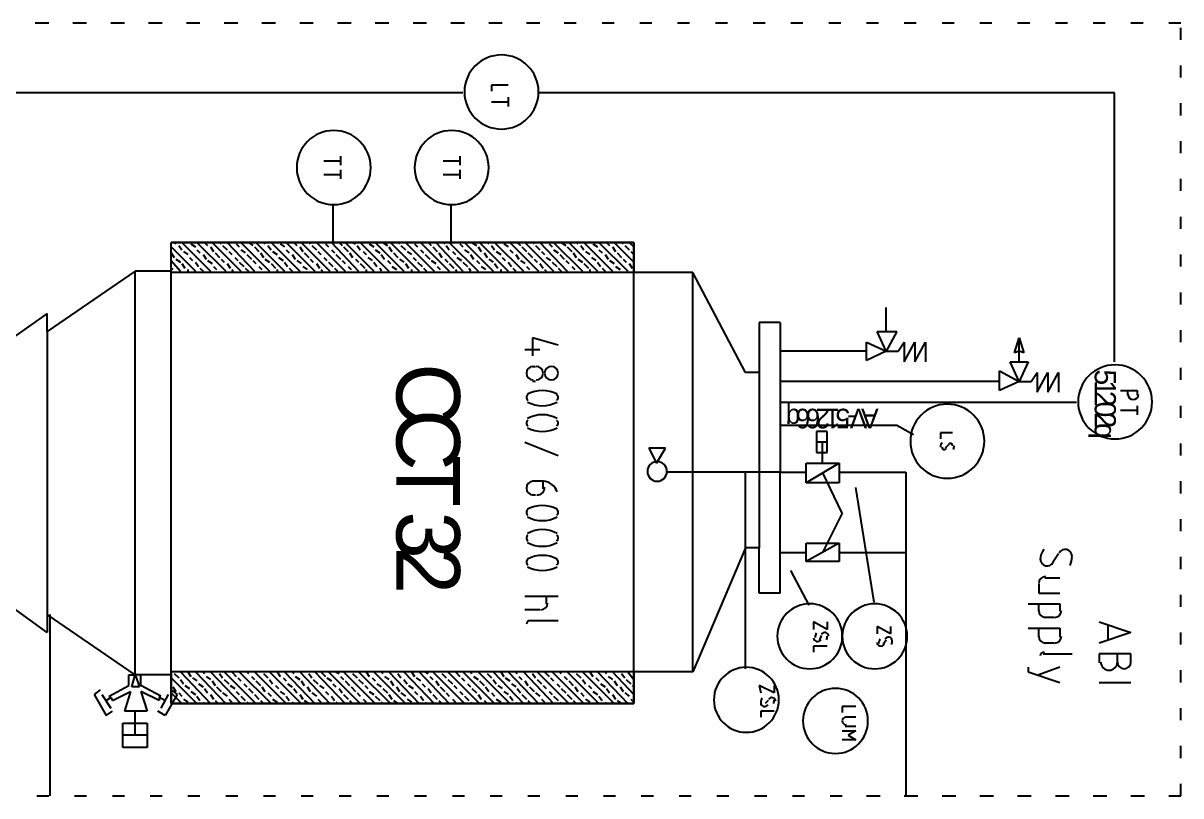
# Model space of a CAD drawing. Header units: millimetres. Extents: x 0 to 33.1, y 1.5 to 45.3.
# Drawn here: x 27.659 to 28.936, y 35.144 to 35.996 of the extents above; entities that cross this region are included whole.
import ezdxf

# ---------------------------------------------------------------- set-up
doc = ezdxf.new("R2010")
doc.units = ezdxf.units.MM
doc.header["$MEASUREMENT"] = 0
doc.layers.get('0').update_dxf_attribs({"linetype": 'CONTINUOUS'})

msp = doc.modelspace()

# ---------------------------------------------------------------- linework, layer by layer
at = {"color": 140, "linetype": 'Continuous'}
for p, q in [((27.6878, 35.9961), (27.6728, 35.9961)), ((27.7294, 35.9961), (27.7144, 35.9961)), ((27.7711, 35.9961), (27.7561, 35.9961)), ((27.8128, 35.9961), (27.7978, 35.9961)), ((27.8544, 35.9961), (27.8394, 35.9961)), ((27.8961, 35.9961), (27.8811, 35.9961)), ((27.9378, 35.9961), (27.9228, 35.9961)), ((27.9794, 35.9961), (27.9644, 35.9961)), ((28.0211, 35.9961), (28.0061, 35.9961)), ((28.0628, 35.9961), (28.0478, 35.9961)), ((28.1044, 35.9961), (28.0894, 35.9961)), ((28.1461, 35.9961), (28.1311, 35.9961)), ((28.1878, 35.9961), (28.1728, 35.9961)), ((28.2294, 35.9961), (28.2144, 35.9961)), ((28.2694, 35.9961), (28.2561, 35.9961)), ((28.3111, 35.9961), (28.2978, 35.9961)), ((28.3528, 35.9961), (28.3394, 35.9961)), ((28.3944, 35.9961), (28.3811, 35.9961)), ((28.4361, 35.9961), (28.4228, 35.9961)), ((28.4778, 35.9961), (28.4644, 35.9961)), ((28.5194, 35.9961), (28.5061, 35.9961)), ((28.5611, 35.9961), (28.5478, 35.9961)), ((28.6028, 35.9961), (28.5894, 35.9961)), ((28.6444, 35.9961), (28.6311, 35.9961)), ((28.6861, 35.9961), (28.6728, 35.9961)), ((28.7278, 35.9961), (28.7144, 35.9961)), ((28.7694, 35.9961), (28.7561, 35.9961)), ((28.8111, 35.9961), (28.7978, 35.9961)), ((28.8528, 35.9961), (28.8394, 35.9961)), ((28.8944, 35.9961), (28.8811, 35.9961)), ((28.9361, 35.9961), (28.9228, 35.9961)), ((28.9361, 35.9778), (28.9361, 35.9911)), ((28.9361, 35.9361), (28.9361, 35.9494)), ((28.1944, 35.9278), (28.1761, 35.9278)), ((28.1761, 35.9278), (28.1761, 35.9211)), ((28.1444, 35.9194), (27.5094, 35.9194)), ((28.1944, 35.9144), (28.1944, 35.9044)), ((28.8628, 35.9194), (28.2278, 35.9194)), ((28.8628, 35.6228), (28.8628, 35.9194)), ((28.1761, 35.9094), (28.1944, 35.9094)), ((28.9361, 35.8944), (28.9361, 35.9078)), ((28.9361, 35.8528), (28.9361, 35.8661)), ((28.0094, 35.8494), (28.0094, 35.8394)), ((28.1411, 35.8494), (28.1411, 35.8394)), ((27.9911, 35.8444), (28.0094, 35.8444)), ((28.1228, 35.8444), (28.1411, 35.8444)), ((27.9911, 35.8294), (28.0094, 35.8294)), ((28.0094, 35.8344), (28.0094, 35.8244)), ((28.1228, 35.8294), (28.1411, 35.8294)), ((28.1411, 35.8344), (28.1411, 35.8244)), ((28.9361, 35.8111), (28.9361, 35.8244)), ((28.0011, 35.7961), (28.0011, 35.7544)), ((28.1311, 35.7961), (28.1311, 35.7544)), ((28.9361, 35.7694), (28.9361, 35.7828)), ((27.8228, 35.2461), (27.8228, 35.7544)), ((28.3328, 35.7544), (27.8228, 35.7544)), ((27.8228, 35.7211), (27.8228, 35.7544)), ((27.8228, 35.7544), (28.3328, 35.7544)), ((27.8228, 35.7494), (27.8494, 35.7228)), ((27.8261, 35.7544), (27.8278, 35.7528)), ((27.8311, 35.7511), (27.8344, 35.7461)), ((27.8344, 35.7544), (27.8661, 35.7228)), ((27.8444, 35.7528), (27.8494, 35.7494)), ((27.8511, 35.7544), (27.8828, 35.7228)), ((27.8594, 35.7544), (27.8628, 35.7511)), ((27.8661, 35.7494), (27.8694, 35.7444)), ((27.8678, 35.7544), (27.8994, 35.7228)), ((27.8761, 35.7544), (27.8778, 35.7528)), ((27.8794, 35.7511), (27.8844, 35.7461)), ((27.8844, 35.7544), (27.9144, 35.7228)), ((27.8944, 35.7528), (27.8978, 35.7494)), ((27.8994, 35.7544), (27.9311, 35.7228)), ((27.9078, 35.7544), (27.9128, 35.7511)), ((27.9144, 35.7494), (27.9194, 35.7444)), ((27.9161, 35.7544), (27.9478, 35.7228)), ((27.9244, 35.7544), (27.9261, 35.7528)), ((27.9294, 35.7511), (27.9328, 35.7461)), ((27.9328, 35.7544), (27.9644, 35.7228)), ((27.9428, 35.7528), (27.9478, 35.7494)), ((27.9494, 35.7544), (27.9811, 35.7228)), ((27.9578, 35.7544), (27.9611, 35.7511)), ((27.9644, 35.7494), (27.9678, 35.7444)), ((27.9661, 35.7544), (27.9978, 35.7228)), ((27.9744, 35.7544), (27.9761, 35.7528)), ((27.9778, 35.7511), (27.9828, 35.7461)), ((27.9828, 35.7544), (28.0144, 35.7228)), ((27.9928, 35.7528), (27.9961, 35.7494)), ((27.9994, 35.7544), (28.0294, 35.7228)), ((28.0078, 35.7544), (28.0111, 35.7511)), ((28.0128, 35.7494), (28.0178, 35.7444)), ((28.0144, 35.7544), (28.0461, 35.7228)), ((28.0228, 35.7544), (28.0261, 35.7528)), ((28.0278, 35.7511), (28.0311, 35.7461)), ((28.0311, 35.7544), (28.0628, 35.7228)), ((28.0411, 35.7528), (28.0461, 35.7494)), ((28.0478, 35.7544), (28.0794, 35.7228)), ((28.0561, 35.7544), (28.0611, 35.7511)), ((28.0628, 35.7494), (28.0661, 35.7444)), ((28.0644, 35.7544), (28.0961, 35.7228)), ((28.0728, 35.7544), (28.0744, 35.7528)), ((28.0761, 35.7511), (28.0811, 35.7461)), ((28.0811, 35.7544), (28.1128, 35.7228)), ((28.0911, 35.7528), (28.0944, 35.7494)), ((28.0978, 35.7544), (28.1294, 35.7228)), ((28.1061, 35.7544), (28.1094, 35.7511)), ((28.1111, 35.7494), (28.1161, 35.7444)), ((28.1144, 35.7544), (28.1444, 35.7228)), ((28.1228, 35.7544), (28.1244, 35.7528)), ((28.1261, 35.7511), (28.1294, 35.7461)), ((28.1294, 35.7544), (28.1611, 35.7228)), ((28.1411, 35.7528), (28.1444, 35.7494)), ((28.1461, 35.7544), (28.1778, 35.7228)), ((28.1544, 35.7544), (28.1594, 35.7511)), ((28.1611, 35.7494), (28.1644, 35.7444)), ((28.1628, 35.7544), (28.1944, 35.7228)), ((28.1711, 35.7544), (28.1728, 35.7528)), ((28.1761, 35.7511), (28.1794, 35.7461)), ((28.1794, 35.7544), (28.2111, 35.7228)), ((28.1894, 35.7528), (28.1944, 35.7494)), ((28.1961, 35.7544), (28.2278, 35.7228)), ((28.2044, 35.7544), (28.2078, 35.7511)), ((28.2094, 35.7494), (28.2144, 35.7444)), ((28.2128, 35.7544), (28.2444, 35.7228)), ((28.2211, 35.7544), (28.2228, 35.7528)), ((28.2244, 35.7511), (28.2294, 35.7461)), ((28.2294, 35.7544), (28.2594, 35.7228)), ((28.2394, 35.7528), (28.2428, 35.7494)), ((28.2444, 35.7544), (28.2761, 35.7228)), ((28.2528, 35.7544), (28.2578, 35.7511)), ((28.2594, 35.7494), (28.2644, 35.7444)), ((28.2611, 35.7544), (28.2928, 35.7228)), ((28.2694, 35.7544), (28.2711, 35.7528)), ((28.2744, 35.7511), (28.2778, 35.7461)), ((28.2778, 35.7544), (28.3094, 35.7228)), ((28.2878, 35.7528), (28.2928, 35.7494)), ((28.2944, 35.7544), (28.3261, 35.7228)), ((28.3028, 35.7544), (28.3061, 35.7511)), ((28.3094, 35.7494), (28.3128, 35.7444)), ((28.3111, 35.7544), (28.3328, 35.7328)), ((28.3194, 35.7544), (28.3211, 35.7528)), ((28.3228, 35.7511), (28.3278, 35.7461)), ((28.3278, 35.7544), (28.3328, 35.7494)), ((28.3328, 35.7211), (28.3328, 35.7544)), ((28.3328, 35.7544), (28.3328, 35.7211)), ((27.8228, 35.7428), (27.8261, 35.7378)), ((27.8228, 35.7344), (27.8328, 35.7228)), ((27.8278, 35.7361), (27.8328, 35.7328)), ((27.8361, 35.7444), (27.8411, 35.7411)), ((27.8428, 35.7378), (27.8461, 35.7344)), ((27.8511, 35.7461), (27.8544, 35.7428)), ((27.8578, 35.7411), (27.8611, 35.7361)), ((27.8628, 35.7344), (27.8678, 35.7311)), ((27.8711, 35.7428), (27.8761, 35.7378)), ((27.8778, 35.7361), (27.8811, 35.7328)), ((27.8861, 35.7444), (27.8894, 35.7411)), ((27.8928, 35.7378), (27.8961, 35.7344)), ((27.8994, 35.7461), (27.9044, 35.7428)), ((27.9061, 35.7411), (27.9111, 35.7361)), ((27.9128, 35.7344), (27.9161, 35.7311)), ((27.9211, 35.7428), (27.9244, 35.7378)), ((27.9261, 35.7361), (27.9311, 35.7328)), ((27.9344, 35.7444), (27.9394, 35.7411)), ((27.9411, 35.7378), (27.9461, 35.7344)), ((27.9494, 35.7461), (27.9528, 35.7428)), ((27.9561, 35.7411), (27.9594, 35.7361)), ((27.9611, 35.7344), (27.9661, 35.7311)), ((27.9694, 35.7428), (27.9744, 35.7378)), ((27.9761, 35.7361), (27.9794, 35.7328)), ((27.9844, 35.7444), (27.9878, 35.7411)), ((27.9911, 35.7378), (27.9944, 35.7344)), ((27.9994, 35.7461), (28.0028, 35.7428)), ((28.0044, 35.7411), (28.0094, 35.7361)), ((28.0111, 35.7344), (28.0144, 35.7311)), ((28.0194, 35.7428), (28.0228, 35.7378)), ((28.0261, 35.7361), (28.0294, 35.7328)), ((28.0344, 35.7444), (28.0378, 35.7411)), ((28.0394, 35.7378), (28.0444, 35.7344)), ((28.0478, 35.7461), (28.0528, 35.7428)), ((28.0544, 35.7411), (28.0578, 35.7361)), ((28.0611, 35.7344), (28.0644, 35.7311)), ((28.0678, 35.7428), (28.0728, 35.7378)), ((28.0744, 35.7361), (28.0794, 35.7328)), ((28.0828, 35.7444), (28.0878, 35.7411)), ((28.0894, 35.7378), (28.0928, 35.7344)), ((28.0978, 35.7461), (28.1011, 35.7428)), ((28.1028, 35.7411), (28.1078, 35.7361)), ((28.1094, 35.7344), (28.1144, 35.7311)), ((28.1178, 35.7428), (28.1211, 35.7378)), ((28.1244, 35.7361), (28.1278, 35.7328)), ((28.1328, 35.7444), (28.1361, 35.7411)), ((28.1378, 35.7378), (28.1428, 35.7344)), ((28.1461, 35.7461), (28.1511, 35.7428)), ((28.1528, 35.7411), (28.1561, 35.7361)), ((28.1594, 35.7344), (28.1628, 35.7311)), ((28.1678, 35.7428), (28.1711, 35.7378)), ((28.1728, 35.7361), (28.1778, 35.7328)), ((28.1811, 35.7444), (28.1861, 35.7411)), ((28.1878, 35.7378), (28.1911, 35.7344)), ((28.1961, 35.7461), (28.1994, 35.7428)), ((28.2028, 35.7411), (28.2061, 35.7361)), ((28.2078, 35.7344), (28.2128, 35.7311)), ((28.2161, 35.7428), (28.2211, 35.7378)), ((28.2228, 35.7361), (28.2261, 35.7328)), ((28.2311, 35.7444), (28.2344, 35.7411)), ((28.2361, 35.7378), (28.2411, 35.7344)), ((28.2444, 35.7461), (28.2494, 35.7428)), ((28.2511, 35.7411), (28.2561, 35.7361)), ((28.2578, 35.7344), (28.2611, 35.7311)), ((28.2661, 35.7428), (28.2694, 35.7378)), ((28.2711, 35.7361), (28.2761, 35.7328)), ((28.2794, 35.7444), (28.2844, 35.7411)), ((28.2861, 35.7378), (28.2911, 35.7344)), ((28.2944, 35.7461), (28.2978, 35.7428)), ((28.3011, 35.7411), (28.3044, 35.7361)), ((28.3061, 35.7344), (28.3111, 35.7311)), ((28.3144, 35.7428), (28.3194, 35.7378)), ((28.3211, 35.7361), (28.3244, 35.7328)), ((28.3294, 35.7444), (28.3328, 35.7411)), ((28.9361, 35.7278), (28.9361, 35.7411)), ((27.7828, 35.7228), (27.6861, 35.6561)), ((27.7828, 35.7228), (27.6861, 35.6561)), ((27.7828, 35.2778), (27.7828, 35.7228)), ((27.8228, 35.7228), (27.7828, 35.7228)), ((27.8228, 35.7228), (27.7828, 35.7228)), ((27.8228, 35.7261), (27.8244, 35.7244)), ((28.3328, 35.7211), (27.8228, 35.7211)), ((27.8344, 35.7311), (27.8378, 35.7261)), ((27.8411, 35.7244), (27.8411, 35.7228)), ((27.8494, 35.7328), (27.8528, 35.7278)), ((27.8544, 35.7261), (27.8578, 35.7228)), ((27.8694, 35.7278), (27.8728, 35.7244)), ((27.8844, 35.7311), (27.8878, 35.7261)), ((27.8894, 35.7244), (27.8911, 35.7228)), ((27.8978, 35.7328), (27.9028, 35.7278)), ((27.9044, 35.7261), (27.9078, 35.7228)), ((27.9194, 35.7278), (27.9228, 35.7244)), ((27.9328, 35.7311), (27.9378, 35.7261)), ((27.9394, 35.7244), (27.9394, 35.7228)), ((27.9478, 35.7328), (27.9511, 35.7278)), ((27.9528, 35.7261), (27.9561, 35.7228)), ((27.9678, 35.7278), (27.9728, 35.7244)), ((27.9828, 35.7311), (27.9861, 35.7261)), ((27.9878, 35.7244), (27.9894, 35.7228)), ((27.9961, 35.7328), (28.0011, 35.7278)), ((28.0028, 35.7261), (28.0061, 35.7228)), ((28.0178, 35.7278), (28.0211, 35.7244)), ((28.0311, 35.7311), (28.0361, 35.7261)), ((28.0378, 35.7244), (28.0378, 35.7228)), ((28.0461, 35.7328), (28.0494, 35.7278)), ((28.0528, 35.7261), (28.0544, 35.7228)), ((28.0661, 35.7278), (28.0711, 35.7244)), ((28.0811, 35.7311), (28.0844, 35.7261)), ((28.0878, 35.7244), (28.0878, 35.7228)), ((28.0944, 35.7328), (28.0994, 35.7278)), ((28.1011, 35.7261), (28.1044, 35.7228)), ((28.1161, 35.7278), (28.1194, 35.7244)), ((28.1294, 35.7311), (28.1344, 35.7261)), ((28.1361, 35.7244), (28.1378, 35.7228)), ((28.1444, 35.7328), (28.1494, 35.7278)), ((28.1511, 35.7261), (28.1528, 35.7228)), ((28.1644, 35.7278), (28.1694, 35.7244)), ((28.1794, 35.7311), (28.1828, 35.7261)), ((28.1861, 35.7244), (28.1861, 35.7228)), ((28.1944, 35.7328), (28.1978, 35.7278)), ((28.1994, 35.7261), (28.2028, 35.7228)), ((28.2144, 35.7278), (28.2178, 35.7244)), ((28.2294, 35.7311), (28.2328, 35.7261)), ((28.2344, 35.7244), (28.2361, 35.7228)), ((28.2428, 35.7328), (28.2478, 35.7278)), ((28.2494, 35.7261), (28.2528, 35.7228)), ((28.2644, 35.7278), (28.2678, 35.7244)), ((28.2778, 35.7311), (28.2828, 35.7261)), ((28.2844, 35.7244), (28.2844, 35.7228)), ((28.2928, 35.7328), (28.2961, 35.7278)), ((28.2978, 35.7261), (28.3011, 35.7228)), ((28.3128, 35.7278), (28.3178, 35.7244)), ((28.3278, 35.7311), (28.3311, 35.7261)), ((28.3978, 35.7211), (28.3328, 35.7211)), ((28.3328, 35.2811), (28.3328, 35.7211)), ((28.4561, 35.6111), (28.3978, 35.7211)), ((28.3978, 35.2811), (28.3978, 35.7211)), ((28.9361, 35.6861), (28.9361, 35.6994)), ((28.6111, 35.6561), (28.6111, 35.6828)), ((27.6861, 35.6761), (27.6028, 35.6178)), ((27.6861, 35.6561), (27.6861, 35.6761)), ((28.4944, 35.6661), (28.4711, 35.6661)), ((28.4711, 35.6661), (28.4711, 35.6111)), ((28.4944, 35.6661), (28.4944, 35.5011)), ((28.9361, 35.6444), (28.9361, 35.6578)), ((27.6861, 35.6561), (27.6861, 35.3444)), ((28.2494, 35.6411), (28.2211, 35.6494)), ((28.2211, 35.6494), (28.2211, 35.6294)), ((28.5894, 35.6244), (28.5894, 35.6444)), ((28.5894, 35.6444), (28.6111, 35.6344)), ((28.6111, 35.6344), (28.6011, 35.6561)), ((28.6011, 35.6561), (28.6228, 35.6561)), ((28.6228, 35.6561), (28.6111, 35.6344)), ((28.6244, 35.6344), (28.6311, 35.6444)), ((28.6311, 35.6444), (28.6311, 35.6228)), ((28.6311, 35.6228), (28.6428, 35.6444)), ((28.6428, 35.6444), (28.6428, 35.6228)), ((28.6428, 35.6228), (28.6544, 35.6444)), ((28.6544, 35.6444), (28.6544, 35.6228)), ((28.7528, 35.6328), (28.7578, 35.6494)), ((28.7578, 35.6494), (28.7628, 35.6328)), ((28.7578, 35.6494), (28.7628, 35.6328)), ((28.7578, 35.6228), (28.7578, 35.6494)), ((28.2294, 35.6361), (28.2128, 35.6361)), ((28.5894, 35.6344), (28.4944, 35.6344)), ((28.6111, 35.6344), (28.5894, 35.6244)), ((28.6111, 35.6344), (28.6244, 35.6344)), ((28.7578, 35.6344), (28.7528, 35.6328)), ((28.7628, 35.6328), (28.7578, 35.6344)), ((28.7628, 35.6328), (28.7578, 35.6344)), ((28.7578, 35.6011), (28.7478, 35.6228)), ((28.7478, 35.6228), (28.7678, 35.6228)), ((28.7678, 35.6228), (28.7578, 35.6011)), ((28.2211, 35.6178), (28.2244, 35.6178)), ((28.4711, 35.6111), (28.4561, 35.6111)), ((28.4711, 35.6111), (28.4711, 35.4178)), ((28.7361, 35.5911), (28.7361, 35.6128)), ((28.7361, 35.6128), (28.7578, 35.6011)), ((28.7711, 35.6011), (28.7778, 35.6111)), ((28.7778, 35.6111), (28.7778, 35.5894)), ((28.7778, 35.5894), (28.7894, 35.6111)), ((28.7894, 35.6111), (28.7894, 35.5894)), ((28.7894, 35.5894), (28.8011, 35.6111)), ((28.8011, 35.6111), (28.8011, 35.5894)), ((28.9361, 35.6028), (28.9361, 35.6161)), ((28.2244, 35.6011), (28.2211, 35.6011)), ((28.7361, 35.6011), (28.4944, 35.6011)), ((28.7578, 35.6011), (28.7361, 35.5911)), ((28.7578, 35.6011), (28.7711, 35.6011)), ((28.8694, 35.5911), (28.8878, 35.5911)), ((28.8778, 35.5861), (28.8778, 35.5911)), ((28.8878, 35.5911), (28.8878, 35.5861)), ((28.8211, 35.5778), (28.4944, 35.5778)), ((28.8694, 35.5694), (28.8878, 35.5694)), ((28.8878, 35.5744), (28.8878, 35.5644)), ((28.9361, 35.5611), (28.9361, 35.5744)), ((28.4944, 35.5528), (28.6228, 35.5528)), ((28.5461, 35.5461), (28.5344, 35.5461)), ((28.5344, 35.5461), (28.5344, 35.5228)), ((28.5461, 35.5228), (28.5461, 35.5461)), ((28.6228, 35.5528), (28.6411, 35.5428)), ((28.6844, 35.5444), (28.6711, 35.5444)), ((28.6711, 35.5444), (28.6711, 35.5378)), ((28.2128, 35.5344), (28.2494, 35.5194)), ((28.5461, 35.5344), (28.5344, 35.5344)), ((28.5411, 35.5111), (28.5411, 35.5344)), ((28.6794, 35.5311), (28.6761, 35.5278)), ((28.9361, 35.5194), (28.9361, 35.5328)), ((28.3494, 35.5278), (28.3578, 35.5111)), ((28.3678, 35.5278), (28.3494, 35.5278)), ((28.3578, 35.5111), (28.3678, 35.5278)), ((28.5344, 35.5228), (28.5461, 35.5228)), ((28.5228, 35.4894), (28.5228, 35.5111)), ((28.5228, 35.5111), (28.5594, 35.5111)), ((28.5594, 35.5111), (28.5228, 35.4894)), ((28.5594, 35.5111), (28.5594, 35.4894)), ((28.2328, 35.4911), (28.2211, 35.4911)), ((28.2328, 35.4828), (28.2328, 35.4911)), ((28.4944, 35.5011), (28.3694, 35.5011)), ((28.4561, 35.2844), (28.4561, 35.5011)), ((28.4944, 35.5011), (28.5228, 35.5011)), ((28.4944, 35.3678), (28.4944, 35.5011)), ((28.5628, 35.4561), (28.5411, 35.5011)), ((28.5594, 35.5011), (28.6328, 35.5011)), ((28.6328, 35.5011), (28.6328, 35.2544)), ((28.9361, 35.4778), (28.9361, 35.4911)), ((28.5594, 35.4894), (28.5228, 35.4894)), ((28.5978, 35.3578), (28.5778, 35.4844)), ((28.2211, 35.4761), (28.2244, 35.4761)), ((28.5628, 35.4561), (28.5411, 35.4128)), ((28.9361, 35.4361), (28.9361, 35.4494)), ((28.4561, 35.4178), (28.3978, 35.2811)), ((28.4711, 35.4178), (28.4561, 35.4178)), ((28.4711, 35.3678), (28.4711, 35.4178)), ((28.5228, 35.4028), (28.5228, 35.4228)), ((28.5228, 35.4228), (28.5594, 35.4228)), ((28.5594, 35.4228), (28.5228, 35.4028)), ((28.5594, 35.4228), (28.5594, 35.4028)), ((28.6328, 35.4161), (28.6328, 35.1444)), ((28.4944, 35.4128), (28.5228, 35.4128)), ((28.5594, 35.4028), (28.5228, 35.4028)), ((28.5594, 35.4128), (28.6328, 35.4128)), ((28.8011, 35.4111), (28.7944, 35.4011)), ((28.9361, 35.3944), (28.9361, 35.4078)), ((28.5261, 35.3544), (28.5061, 35.3928)), ((27.6861, 35.3244), (27.6028, 35.3844)), ((28.7794, 35.3778), (28.7794, 35.3678)), ((28.8028, 35.3844), (28.7861, 35.3844)), ((28.2128, 35.3644), (28.2494, 35.3644)), ((28.2361, 35.3644), (28.2361, 35.3561)), ((28.4944, 35.3678), (28.4711, 35.3678)), ((28.7794, 35.3678), (28.8028, 35.3678)), ((28.9361, 35.3528), (28.9361, 35.3661)), ((28.7678, 35.3561), (28.8028, 35.3561)), ((28.7794, 35.3478), (28.7794, 35.3561)), ((28.8028, 35.3561), (28.8028, 35.3478)), ((27.6861, 35.3444), (27.6861, 35.3244)), ((27.7828, 35.2778), (27.6861, 35.3444)), ((27.7828, 35.2778), (27.6861, 35.3444)), ((27.6894, 35.1444), (27.6894, 35.3444)), ((28.2294, 35.3494), (28.2128, 35.3494)), ((28.2178, 35.3378), (28.2494, 35.3378)), ((28.7961, 35.3411), (28.7861, 35.3411)), ((28.5461, 35.3278), (28.5311, 35.3361)), ((28.5311, 35.3361), (28.5311, 35.3278)), ((28.5461, 35.3361), (28.5461, 35.3278)), ((28.6161, 35.3228), (28.6011, 35.3311)), ((28.6011, 35.3311), (28.6011, 35.3228)), ((28.6161, 35.3311), (28.6161, 35.3228)), ((28.7678, 35.3294), (28.8028, 35.3294)), ((28.7794, 35.3194), (28.7794, 35.3294)), ((28.8028, 35.3294), (28.8028, 35.3194)), ((28.8461, 35.3361), (28.8811, 35.3244)), ((28.8561, 35.3161), (28.8561, 35.3328)), ((28.5394, 35.3211), (28.5378, 35.3161)), ((28.6111, 35.3161), (28.6078, 35.3111)), ((28.7961, 35.3128), (28.7861, 35.3128)), ((28.8811, 35.3244), (28.8461, 35.3128)), ((28.9361, 35.3111), (28.9361, 35.3244)), ((28.5461, 35.3094), (28.5311, 35.3094)), ((28.5311, 35.3094), (28.5311, 35.3028)), ((28.7844, 35.3011), (28.8161, 35.3011)), ((28.8461, 35.3011), (28.8461, 35.2911)), ((28.8811, 35.3011), (28.8461, 35.3011)), ((28.8661, 35.2911), (28.8661, 35.3011)), ((28.8811, 35.2911), (28.8811, 35.3011)), ((27.7761, 35.2661), (27.7761, 35.2778)), ((27.7761, 35.2778), (27.7828, 35.2778)), ((27.7794, 35.2644), (27.7828, 35.2778)), ((27.8228, 35.2778), (27.7828, 35.2778)), ((27.8228, 35.2778), (27.7828, 35.2778)), ((27.8228, 35.2778), (27.7828, 35.2778)), ((27.8228, 35.2778), (27.7828, 35.2778)), ((27.7828, 35.2778), (27.7878, 35.2644)), ((27.7894, 35.2778), (27.7828, 35.2778)), ((27.7894, 35.2661), (27.7894, 35.2778)), ((27.8228, 35.2811), (27.8228, 35.2461)), ((28.3328, 35.2811), (27.8228, 35.2811)), ((27.8228, 35.2744), (27.8511, 35.2461)), ((27.8261, 35.2794), (27.8311, 35.2744)), ((27.8328, 35.2811), (27.8661, 35.2461)), ((27.8411, 35.2811), (27.8444, 35.2761)), ((27.8461, 35.2744), (27.8511, 35.2711)), ((27.8494, 35.2811), (27.8828, 35.2461)), ((27.8578, 35.2811), (27.8594, 35.2794)), ((27.8611, 35.2761), (27.8661, 35.2728)), ((27.8661, 35.2811), (27.8994, 35.2461)), ((27.8761, 35.2794), (27.8794, 35.2744)), ((27.8811, 35.2811), (27.9161, 35.2461)), ((27.8894, 35.2811), (27.8944, 35.2761)), ((27.8961, 35.2744), (27.8994, 35.2711)), ((27.8978, 35.2811), (27.9328, 35.2461)), ((27.9061, 35.2811), (27.9078, 35.2794)), ((27.9111, 35.2761), (27.9144, 35.2728)), ((27.9144, 35.2811), (27.9494, 35.2461)), ((27.9244, 35.2794), (27.9294, 35.2744)), ((27.9311, 35.2811), (27.9661, 35.2461)), ((27.9394, 35.2811), (27.9428, 35.2761)), ((27.9461, 35.2744), (27.9494, 35.2711)), ((27.9478, 35.2811), (27.9811, 35.2461)), ((27.9561, 35.2811), (27.9578, 35.2794)), ((27.9594, 35.2761), (27.9644, 35.2728)), ((27.9644, 35.2811), (27.9978, 35.2461)), ((27.9744, 35.2794), (27.9778, 35.2744)), ((27.9811, 35.2811), (28.0144, 35.2461)), ((27.9878, 35.2811), (27.9928, 35.2761)), ((27.9944, 35.2744), (27.9994, 35.2711)), ((27.9961, 35.2811), (28.0311, 35.2461)), ((28.0044, 35.2811), (28.0078, 35.2794)), ((28.0094, 35.2761), (28.0128, 35.2728)), ((28.0128, 35.2811), (28.0478, 35.2461)), ((28.0228, 35.2794), (28.0278, 35.2744)), ((28.0294, 35.2811), (28.0644, 35.2461)), ((28.0378, 35.2811), (28.0411, 35.2761)), ((28.0444, 35.2744), (28.0478, 35.2711)), ((28.0461, 35.2811), (28.0811, 35.2461)), ((28.0544, 35.2811), (28.0561, 35.2794)), ((28.0578, 35.2761), (28.0628, 35.2728)), ((28.0628, 35.2811), (28.0961, 35.2461)), ((28.0728, 35.2794), (28.0761, 35.2744)), ((28.0794, 35.2811), (28.1128, 35.2461)), ((28.0878, 35.2811), (28.0911, 35.2761)), ((28.0928, 35.2744), (28.0978, 35.2711)), ((28.0961, 35.2811), (28.1294, 35.2461)), ((28.1028, 35.2811), (28.1061, 35.2794)), ((28.1078, 35.2761), (28.1111, 35.2728)), ((28.1111, 35.2811), (28.1461, 35.2461)), ((28.1211, 35.2794), (28.1261, 35.2744)), ((28.1278, 35.2811), (28.1628, 35.2461)), ((28.1361, 35.2811), (28.1411, 35.2761)), ((28.1428, 35.2744), (28.1461, 35.2711)), ((28.1444, 35.2811), (28.1794, 35.2461)), ((28.1528, 35.2811), (28.1544, 35.2794)), ((28.1561, 35.2761), (28.1611, 35.2728)), ((28.1611, 35.2811), (28.1961, 35.2461)), ((28.1711, 35.2794), (28.1761, 35.2744)), ((28.1778, 35.2811), (28.2111, 35.2461)), ((28.1861, 35.2811), (28.1894, 35.2761)), ((28.1911, 35.2744), (28.1961, 35.2711)), ((28.1944, 35.2811), (28.2278, 35.2461)), ((28.2028, 35.2811), (28.2044, 35.2794)), ((28.2061, 35.2761), (28.2094, 35.2728)), ((28.2111, 35.2811), (28.2444, 35.2461)), ((28.2211, 35.2794), (28.2244, 35.2744)), ((28.2261, 35.2811), (28.2611, 35.2461)), ((28.2344, 35.2811), (28.2394, 35.2761)), ((28.2411, 35.2744), (28.2444, 35.2711)), ((28.2428, 35.2811), (28.2778, 35.2461)), ((28.2511, 35.2811), (28.2528, 35.2794)), ((28.2561, 35.2761), (28.2594, 35.2728)), ((28.2594, 35.2811), (28.2944, 35.2461)), ((28.2694, 35.2794), (28.2744, 35.2744)), ((28.2761, 35.2811), (28.3111, 35.2461)), ((28.2844, 35.2811), (28.2878, 35.2761)), ((28.2911, 35.2744), (28.2944, 35.2711)), ((28.2928, 35.2811), (28.3261, 35.2461)), ((28.3011, 35.2811), (28.3028, 35.2794)), ((28.3044, 35.2761), (28.3094, 35.2728)), ((28.3094, 35.2811), (28.3328, 35.2561)), ((28.3194, 35.2794), (28.3228, 35.2744)), ((28.3261, 35.2811), (28.3328, 35.2728)), ((28.3978, 35.2811), (28.3328, 35.2811)), ((28.3328, 35.2811), (28.3328, 35.2461)), ((28.3328, 35.2461), (28.3328, 35.2811)), ((28.7678, 35.2861), (28.7678, 35.2811)), ((28.7678, 35.2811), (28.8028, 35.2694)), ((28.8028, 35.2861), (28.7794, 35.2778)), ((28.9361, 35.2694), (28.9361, 35.2828)), ((27.7444, 35.2611), (27.7378, 35.2561)), ((27.7544, 35.2544), (27.7761, 35.2661)), ((27.7878, 35.2644), (27.7794, 35.2644)), ((27.8111, 35.2544), (27.7894, 35.2661)), ((27.8228, 35.2611), (27.8294, 35.2561)), ((27.8244, 35.2644), (27.8278, 35.2594)), ((27.8328, 35.2728), (27.8361, 35.2678)), ((27.8378, 35.2661), (27.8428, 35.2628)), ((27.8528, 35.2678), (27.8578, 35.2644)), ((27.8594, 35.2628), (27.8628, 35.2578)), ((27.8678, 35.2711), (27.8711, 35.2661)), ((27.8728, 35.2644), (27.8778, 35.2594)), ((27.8811, 35.2728), (27.8861, 35.2678)), ((27.8878, 35.2661), (27.8928, 35.2628)), ((27.9028, 35.2678), (27.9061, 35.2644)), ((27.9078, 35.2628), (27.9128, 35.2578)), ((27.9161, 35.2711), (27.9211, 35.2661)), ((27.9228, 35.2644), (27.9261, 35.2594)), ((27.9311, 35.2728), (27.9344, 35.2678)), ((27.9378, 35.2661), (27.9411, 35.2628)), ((27.9511, 35.2678), (27.9561, 35.2644)), ((27.9578, 35.2628), (27.9611, 35.2578)), ((27.9661, 35.2711), (27.9694, 35.2661)), ((27.9728, 35.2644), (27.9761, 35.2594)), ((27.9794, 35.2728), (27.9844, 35.2678)), ((27.9861, 35.2661), (27.9911, 35.2628)), ((28.0011, 35.2678), (28.0044, 35.2644)), ((28.0078, 35.2628), (28.0111, 35.2578)), ((28.0144, 35.2711), (28.0194, 35.2661)), ((28.0211, 35.2644), (28.0261, 35.2594)), ((28.0294, 35.2728), (28.0344, 35.2678)), ((28.0361, 35.2661), (28.0394, 35.2628)), ((28.0494, 35.2678), (28.0544, 35.2644)), ((28.0561, 35.2628), (28.0611, 35.2578)), ((28.0644, 35.2711), (28.0678, 35.2661)), ((28.0711, 35.2644), (28.0744, 35.2594)), ((28.0794, 35.2728), (28.0828, 35.2678)), ((28.0844, 35.2661), (28.0894, 35.2628)), ((28.0994, 35.2678), (28.1028, 35.2644)), ((28.1061, 35.2628), (28.1094, 35.2578)), ((28.1144, 35.2711), (28.1178, 35.2661)), ((28.1194, 35.2644), (28.1244, 35.2594)), ((28.1278, 35.2728), (28.1328, 35.2678)), ((28.1344, 35.2661), (28.1378, 35.2628)), ((28.1494, 35.2678), (28.1528, 35.2644)), ((28.1544, 35.2628), (28.1594, 35.2578)), ((28.1628, 35.2711), (28.1678, 35.2661)), ((28.1694, 35.2644), (28.1728, 35.2594)), ((28.1778, 35.2728), (28.1811, 35.2678)), ((28.1828, 35.2661), (28.1878, 35.2628)), ((28.1978, 35.2678), (28.2028, 35.2644)), ((28.2044, 35.2628), (28.2078, 35.2578)), ((28.2128, 35.2711), (28.2161, 35.2661)), ((28.2178, 35.2644), (28.2228, 35.2594)), ((28.2261, 35.2728), (28.2311, 35.2678)), ((28.2328, 35.2661), (28.2361, 35.2628)), ((28.2478, 35.2678), (28.2511, 35.2644)), ((28.2528, 35.2628), (28.2578, 35.2578)), ((28.2611, 35.2711), (28.2661, 35.2661)), ((28.2678, 35.2644), (28.2711, 35.2594)), ((28.2761, 35.2728), (28.2794, 35.2678)), ((28.2828, 35.2661), (28.2861, 35.2628)), ((28.2961, 35.2678), (28.3011, 35.2644)), ((28.3028, 35.2628), (28.3061, 35.2578)), ((28.3111, 35.2711), (28.3144, 35.2661)), ((28.3178, 35.2644), (28.3211, 35.2594)), ((28.3244, 35.2728), (28.3294, 35.2678)), ((28.3311, 35.2661), (28.3328, 35.2644)), ((28.4878, 35.2578), (28.4711, 35.2661)), ((28.4711, 35.2661), (28.4728, 35.2578)), ((28.4878, 35.2661), (28.4878, 35.2578)), ((28.8461, 35.2694), (28.8811, 35.2694)), ((27.7378, 35.2561), (27.7511, 35.2328)), ((27.7461, 35.2561), (27.7561, 35.2411)), ((27.7461, 35.2561), (27.7561, 35.2411)), ((27.7511, 35.2494), (27.7561, 35.2528)), ((27.7561, 35.2528), (27.7544, 35.2544)), ((27.7561, 35.2528), (27.7561, 35.2528)), ((27.7561, 35.2528), (27.7578, 35.2494)), ((27.7578, 35.2494), (27.7778, 35.2594)), ((27.7778, 35.2594), (27.7711, 35.2378)), ((27.7894, 35.2594), (27.7961, 35.2378)), ((27.8094, 35.2494), (27.7894, 35.2594)), ((27.8094, 35.2528), (27.8111, 35.2544)), ((27.8094, 35.2528), (27.8094, 35.2528)), ((27.8094, 35.2528), (27.8094, 35.2494)), ((27.8161, 35.2494), (27.8094, 35.2528)), ((27.8194, 35.2561), (27.8111, 35.2411)), ((27.8294, 35.2561), (27.8161, 35.2328)), ((27.8228, 35.2578), (27.8344, 35.2461)), ((27.8228, 35.2494), (27.8261, 35.2461)), ((27.8311, 35.2578), (27.8344, 35.2544)), ((27.8361, 35.2511), (27.8411, 35.2478)), ((27.8444, 35.2594), (27.8494, 35.2561)), ((27.8511, 35.2544), (27.8544, 35.2494)), ((27.8661, 35.2561), (27.8694, 35.2511)), ((27.8711, 35.2494), (27.8744, 35.2461)), ((27.8794, 35.2578), (27.8844, 35.2544)), ((27.8861, 35.2511), (27.8894, 35.2478)), ((27.8944, 35.2594), (27.8978, 35.2561)), ((27.8994, 35.2544), (27.9044, 35.2494)), ((27.9144, 35.2561), (27.9194, 35.2511)), ((27.9211, 35.2494), (27.9244, 35.2461)), ((27.9294, 35.2578), (27.9328, 35.2544)), ((27.9344, 35.2511), (27.9394, 35.2478)), ((27.9428, 35.2594), (27.9478, 35.2561)), ((27.9494, 35.2544), (27.9528, 35.2494)), ((27.9644, 35.2561), (27.9678, 35.2511)), ((27.9694, 35.2494), (27.9744, 35.2461)), ((27.9778, 35.2578), (27.9828, 35.2544)), ((27.9844, 35.2511), (27.9878, 35.2478)), ((27.9928, 35.2594), (27.9961, 35.2561)), ((27.9994, 35.2544), (28.0028, 35.2494)), ((28.0128, 35.2561), (28.0178, 35.2511)), ((28.0194, 35.2494), (28.0228, 35.2461)), ((28.0278, 35.2578), (28.0311, 35.2544)), ((28.0344, 35.2511), (28.0378, 35.2478)), ((28.0411, 35.2594), (28.0461, 35.2561)), ((28.0478, 35.2544), (28.0528, 35.2494)), ((28.0628, 35.2561), (28.0661, 35.2511)), ((28.0678, 35.2494), (28.0728, 35.2461)), ((28.0761, 35.2578), (28.0811, 35.2544)), ((28.0828, 35.2511), (28.0878, 35.2478)), ((28.0911, 35.2594), (28.0944, 35.2561)), ((28.0978, 35.2544), (28.1011, 35.2494)), ((28.1111, 35.2561), (28.1161, 35.2511)), ((28.1178, 35.2494), (28.1211, 35.2461)), ((28.1261, 35.2578), (28.1294, 35.2544)), ((28.1328, 35.2511), (28.1361, 35.2478)), ((28.1411, 35.2594), (28.1444, 35.2561)), ((28.1461, 35.2544), (28.1511, 35.2494)), ((28.1611, 35.2561), (28.1644, 35.2511)), ((28.1678, 35.2494), (28.1711, 35.2461)), ((28.1761, 35.2578), (28.1794, 35.2544)), ((28.1811, 35.2511), (28.1861, 35.2478)), ((28.1894, 35.2594), (28.1944, 35.2561)), ((28.1961, 35.2544), (28.1994, 35.2494)), ((28.2094, 35.2561), (28.2144, 35.2511)), ((28.2161, 35.2494), (28.2194, 35.2461)), ((28.2244, 35.2578), (28.2294, 35.2544)), ((28.2311, 35.2511), (28.2344, 35.2478)), ((28.2394, 35.2594), (28.2428, 35.2561)), ((28.2444, 35.2544), (28.2494, 35.2494)), ((28.2594, 35.2561), (28.2644, 35.2511)), ((28.2661, 35.2494), (28.2694, 35.2461)), ((28.2744, 35.2578), (28.2778, 35.2544)), ((28.2794, 35.2511), (28.2844, 35.2478)), ((28.2878, 35.2594), (28.2928, 35.2561)), ((28.2944, 35.2544), (28.2978, 35.2494)), ((28.3094, 35.2561), (28.3128, 35.2511)), ((28.3144, 35.2494), (28.3194, 35.2461)), ((28.3228, 35.2578), (28.3278, 35.2544)), ((28.3294, 35.2511), (28.3328, 35.2478)), ((28.4811, 35.2494), (28.4778, 35.2461)), ((27.7511, 35.2328), (27.7578, 35.2378)), ((27.7961, 35.2378), (27.7711, 35.2378)), ((27.7828, 35.2111), (27.7828, 35.2378)), ((27.8161, 35.2328), (27.8078, 35.2378)), ((28.3328, 35.2461), (27.8228, 35.2461)), ((27.8228, 35.2461), (28.3328, 35.2461)), ((27.8578, 35.2478), (27.8594, 35.2461)), ((27.9061, 35.2478), (27.9078, 35.2461)), ((27.9561, 35.2478), (27.9578, 35.2461)), ((28.0044, 35.2478), (28.0061, 35.2461)), ((28.0544, 35.2478), (28.0561, 35.2461)), ((28.1028, 35.2478), (28.1044, 35.2461)), ((28.1528, 35.2478), (28.1544, 35.2461)), ((28.2028, 35.2478), (28.2044, 35.2461)), ((28.2511, 35.2478), (28.2528, 35.2461)), ((28.3011, 35.2478), (28.3028, 35.2461)), ((28.4878, 35.2378), (28.4728, 35.2378)), ((28.4728, 35.2378), (28.4728, 35.2311)), ((28.5778, 35.2428), (28.5628, 35.2428)), ((28.5628, 35.2428), (28.5628, 35.2361)), ((28.9361, 35.2278), (28.9361, 35.2411)), ((27.7694, 35.1978), (27.7694, 35.2244)), ((27.7694, 35.2244), (27.7961, 35.2244)), ((27.7961, 35.2244), (27.7961, 35.1978)), ((28.5778, 35.2311), (28.5661, 35.2311)), ((27.7961, 35.2111), (27.7694, 35.2111)), ((28.5628, 35.2161), (28.5778, 35.2161)), ((28.5661, 35.2211), (28.5778, 35.2211)), ((28.5778, 35.2161), (28.5694, 35.2111)), ((28.5694, 35.2111), (28.5778, 35.2061)), ((27.7961, 35.1978), (27.7694, 35.1978)), ((28.5778, 35.2061), (28.5628, 35.2061)), ((28.9361, 35.1861), (28.9361, 35.1994)), ((28.9361, 35.1444), (28.9361, 35.1578)), ((27.6744, 35.1444), (27.6878, 35.1444)), ((27.7161, 35.1444), (27.7294, 35.1444)), ((27.7578, 35.1444), (27.7711, 35.1444)), ((27.7994, 35.1444), (27.8128, 35.1444)), ((27.8411, 35.1444), (27.8544, 35.1444)), ((27.8828, 35.1444), (27.8961, 35.1444)), ((27.9244, 35.1444), (27.9378, 35.1444)), ((27.9661, 35.1444), (27.9794, 35.1444)), ((28.0078, 35.1444), (28.0211, 35.1444)), ((28.0494, 35.1444), (28.0628, 35.1444)), ((28.0911, 35.1444), (28.1044, 35.1444)), ((28.1328, 35.1444), (28.1461, 35.1444)), ((28.1744, 35.1444), (28.1878, 35.1444)), ((28.2161, 35.1444), (28.2294, 35.1444)), ((28.2578, 35.1444), (28.2711, 35.1444)), ((28.2994, 35.1444), (28.3128, 35.1444)), ((28.3411, 35.1444), (28.3544, 35.1444)), ((28.3828, 35.1444), (28.3961, 35.1444)), ((28.4244, 35.1444), (28.4378, 35.1444)), ((28.4661, 35.1444), (28.4794, 35.1444)), ((28.5078, 35.1444), (28.5211, 35.1444)), ((28.5494, 35.1444), (28.5628, 35.1444)), ((28.5894, 35.1444), (28.6044, 35.1444)), ((28.6311, 35.1444), (28.6461, 35.1444)), ((28.6728, 35.1444), (28.6878, 35.1444)), ((28.7144, 35.1444), (28.7294, 35.1444)), ((28.7561, 35.1444), (28.7711, 35.1444)), ((28.7978, 35.1444), (28.8128, 35.1444)), ((28.8394, 35.1444), (28.8544, 35.1444)), ((28.8811, 35.1444), (28.8961, 35.1444)), ((28.9228, 35.1444), (28.9361, 35.1444))]:
    msp.add_line(p, q, dxfattribs=at)
for points in [[(28.1869, 35.9611), (28.1644, 35.9611), (28.1461, 35.9428), (28.1461, 35.9203)], [(28.2278, 35.9203), (28.2278, 35.9428), (28.2094, 35.9611), (28.1869, 35.9611)], [(28.1461, 35.9203), (28.1461, 35.8978), (28.1644, 35.8794), (28.1869, 35.8794)], [(28.1869, 35.8794), (28.2094, 35.8794), (28.2278, 35.8978), (28.2278, 35.9203)], [(28.0019, 35.8778), (27.9794, 35.8778), (27.9611, 35.8594), (27.9611, 35.8369)], [(28.0428, 35.8369), (28.0428, 35.8594), (28.0244, 35.8778), (28.0019, 35.8778)], [(28.1319, 35.8778), (28.1094, 35.8778), (28.0911, 35.8594), (28.0911, 35.8369)], [(28.1728, 35.8369), (28.1728, 35.8594), (28.1546, 35.8778), (28.1319, 35.8778)], [(27.9611, 35.8369), (27.9611, 35.8144), (27.9794, 35.7961), (28.0019, 35.7961)], [(28.0019, 35.7961), (28.0244, 35.7961), (28.0428, 35.8144), (28.0428, 35.8369)], [(28.0911, 35.8369), (28.0911, 35.8144), (28.1094, 35.7961), (28.1319, 35.7961)], [(28.1319, 35.7961), (28.1546, 35.7961), (28.1728, 35.8144), (28.1728, 35.8369)], [(28.8636, 35.6194), (28.841, 35.6194), (28.8228, 35.6013), (28.8228, 35.5786)], [(28.9044, 35.5786), (28.9044, 35.6013), (28.8861, 35.6194), (28.8636, 35.6194)], [(28.2219, 35.6178), (28.2178, 35.6178), (28.2144, 35.6144), (28.2144, 35.6103)], [(28.2144, 35.6103), (28.2144, 35.6061), (28.2178, 35.6028), (28.2219, 35.6028)], [(28.2328, 35.6103), (28.2328, 35.6144), (28.2294, 35.6178), (28.2253, 35.6178)], [(28.2253, 35.6028), (28.2294, 35.6028), (28.2328, 35.6061), (28.2328, 35.6103)], [(28.2419, 35.6178), (28.2378, 35.6178), (28.2344, 35.6144), (28.2344, 35.6103)], [(28.2344, 35.6103), (28.2344, 35.6061), (28.2378, 35.6028), (28.2419, 35.6028)], [(28.2494, 35.6103), (28.2494, 35.6144), (28.2461, 35.6178), (28.2419, 35.6178)], [(28.2419, 35.6028), (28.2461, 35.6028), (28.2494, 35.6061), (28.2494, 35.6103)], [(28.2161, 35.5869), (28.215, 35.5861), (28.2144, 35.5849), (28.2144, 35.5836)], [(28.2144, 35.5836), (28.2144, 35.5824), (28.215, 35.5811), (28.2161, 35.5803)], [(28.2482, 35.5871), (28.2381, 35.5925), (28.2258, 35.5925), (28.2158, 35.5871)], [(28.2494, 35.5836), (28.2494, 35.5849), (28.2488, 35.5861), (28.2478, 35.5869)], [(28.2478, 35.5803), (28.2488, 35.5811), (28.2494, 35.5824), (28.2494, 35.5836)], [(28.8778, 35.5869), (28.8778, 35.5836), (28.8804, 35.5811), (28.8836, 35.5811)], [(28.8836, 35.5811), (28.8869, 35.5811), (28.8894, 35.5838), (28.8894, 35.5869)], [(28.2158, 35.5785), (28.2258, 35.5731), (28.2381, 35.5731), (28.2482, 35.5785)], [(28.6786, 35.5761), (28.656, 35.5761), (28.6378, 35.5578), (28.6378, 35.5353)], [(28.7194, 35.5353), (28.7194, 35.5578), (28.7011, 35.5761), (28.6786, 35.5761)], [(28.8228, 35.5786), (28.8228, 35.5561), (28.841, 35.5378), (28.8636, 35.5378)], [(28.8636, 35.5378), (28.8861, 35.5378), (28.9044, 35.5561), (28.9044, 35.5786)], [(28.2161, 35.5586), (28.215, 35.5578), (28.2144, 35.5565), (28.2144, 35.5553)], [(28.2144, 35.5553), (28.2144, 35.5539), (28.215, 35.5528), (28.2161, 35.5519)], [(28.2482, 35.5604), (28.2381, 35.5658), (28.2258, 35.5658), (28.2158, 35.5604)], [(28.2494, 35.5553), (28.2494, 35.5565), (28.2488, 35.5578), (28.2478, 35.5586)], [(28.2478, 35.5519), (28.2488, 35.5528), (28.2494, 35.5539), (28.2494, 35.5553)], [(28.2158, 35.5501), (28.2258, 35.5447), (28.2381, 35.5447), (28.2482, 35.5501)], [(28.6378, 35.5353), (28.6378, 35.5128), (28.656, 35.4944), (28.6786, 35.4944)], [(28.6726, 35.5337), (28.6717, 35.5324), (28.6711, 35.5307), (28.6711, 35.5289)], [(28.6786, 35.4944), (28.7011, 35.4944), (28.7194, 35.5128), (28.7194, 35.5353)], [(28.6825, 35.5328), (28.6814, 35.5331), (28.6803, 35.5325), (28.6797, 35.5314)], [(28.6844, 35.5303), (28.6844, 35.5315), (28.6836, 35.5325), (28.6825, 35.5328)], [(28.6853, 35.5262), (28.6858, 35.5275), (28.6861, 35.5289), (28.6861, 35.5303)], [(28.6728, 35.5286), (28.6728, 35.5275), (28.6736, 35.5264), (28.6747, 35.5261)], [(28.6747, 35.5261), (28.6758, 35.526), (28.6769, 35.5265), (28.6775, 35.5275)], [(28.3586, 35.5128), (28.3526, 35.5128), (28.3478, 35.5079), (28.3478, 35.5019)], [(28.3694, 35.5019), (28.3694, 35.5079), (28.3646, 35.5128), (28.3586, 35.5128)], [(28.2219, 35.4911), (28.2178, 35.4911), (28.2144, 35.4878), (28.2144, 35.4836)], [(28.2485, 35.4796), (28.246, 35.4861), (28.24, 35.4907), (28.2331, 35.4911)], [(28.3478, 35.5019), (28.3478, 35.496), (28.3526, 35.4911), (28.3586, 35.4911)], [(28.3586, 35.4911), (28.3646, 35.4911), (28.3694, 35.496), (28.3694, 35.5019)], [(28.2144, 35.4836), (28.2144, 35.4794), (28.2178, 35.4761), (28.2219, 35.4761)], [(28.226, 35.4763), (28.2282, 35.4758), (28.2306, 35.4767), (28.2322, 35.4783)], [(28.2322, 35.4783), (28.2339, 35.48), (28.2347, 35.4824), (28.2344, 35.4846)], [(28.2482, 35.4603), (28.2381, 35.4658), (28.2258, 35.4658), (28.2158, 35.4603)], [(28.2161, 35.4603), (28.215, 35.4596), (28.2144, 35.4583), (28.2144, 35.4569)], [(28.2144, 35.4569), (28.2144, 35.4556), (28.215, 35.4543), (28.2161, 35.4536)], [(28.2494, 35.4569), (28.2494, 35.4583), (28.2488, 35.4596), (28.2478, 35.4603)], [(28.2478, 35.4536), (28.2488, 35.4543), (28.2494, 35.4556), (28.2494, 35.4569)], [(28.2158, 35.4519), (28.2258, 35.4464), (28.2381, 35.4464), (28.2482, 35.4519)], [(28.2161, 35.4319), (28.215, 35.4311), (28.2144, 35.4299), (28.2144, 35.4286)], [(28.2144, 35.4286), (28.2144, 35.4274), (28.215, 35.4261), (28.2161, 35.4253)], [(28.2482, 35.4337), (28.2381, 35.4392), (28.2258, 35.4392), (28.2158, 35.4337)], [(28.2494, 35.4286), (28.2494, 35.4299), (28.2488, 35.4311), (28.2478, 35.4319)], [(28.2478, 35.4253), (28.2488, 35.4261), (28.2494, 35.4274), (28.2494, 35.4286)], [(28.2158, 35.4235), (28.2258, 35.4181), (28.2381, 35.4181), (28.2482, 35.4235)], [(28.7851, 35.4164), (28.7826, 35.4129), (28.7813, 35.4087), (28.7811, 35.4046)], [(28.8103, 35.416), (28.8069, 35.4167), (28.8035, 35.4151), (28.8019, 35.4119)], [(28.8161, 35.4086), (28.8161, 35.4121), (28.8138, 35.4151), (28.8103, 35.416)], [(28.2161, 35.4053), (28.215, 35.4046), (28.2144, 35.4033), (28.2144, 35.4019)], [(28.2144, 35.4019), (28.2144, 35.4006), (28.215, 35.3993), (28.2161, 35.3986)], [(28.2482, 35.4054), (28.2381, 35.4108), (28.2258, 35.4108), (28.2158, 35.4054)], [(28.2494, 35.4019), (28.2494, 35.4033), (28.2488, 35.4046), (28.2478, 35.4053)], [(28.2478, 35.3986), (28.2488, 35.3993), (28.2494, 35.4006), (28.2494, 35.4019)], [(28.7811, 35.4053), (28.7811, 35.4018), (28.7835, 35.3987), (28.7869, 35.3981)], [(28.7869, 35.3981), (28.7903, 35.3972), (28.7937, 35.3987), (28.7953, 35.4019)], [(28.814, 35.3983), (28.8154, 35.4015), (28.8161, 35.4049), (28.8161, 35.4083)], [(28.2158, 35.3968), (28.2258, 35.3914), (28.2381, 35.3914), (28.2482, 35.3968)], [(28.7869, 35.3861), (28.7828, 35.3861), (28.7794, 35.3828), (28.7794, 35.3786)], [(28.2303, 35.3494), (28.2344, 35.3494), (28.2378, 35.3528), (28.2378, 35.3569)], [(28.5269, 35.3561), (28.5072, 35.3561), (28.4911, 35.34), (28.4911, 35.3203)], [(28.5628, 35.3203), (28.5628, 35.34), (28.5467, 35.3561), (28.5269, 35.3561)], [(28.5986, 35.3561), (28.5789, 35.3561), (28.5628, 35.34), (28.5628, 35.3203)], [(28.6344, 35.3203), (28.6344, 35.34), (28.6183, 35.3561), (28.5986, 35.3561)], [(28.2186, 35.3378), (28.2162, 35.3378), (28.2144, 35.3358), (28.2144, 35.3336)], [(28.7794, 35.3486), (28.7794, 35.3444), (28.7828, 35.3411), (28.7869, 35.3411)], [(28.7969, 35.3411), (28.8011, 35.3411), (28.8044, 35.3444), (28.8044, 35.3486)], [(28.4911, 35.3203), (28.4911, 35.3006), (28.5072, 35.2844), (28.5269, 35.2844)], [(28.5269, 35.2844), (28.5467, 35.2844), (28.5628, 35.3006), (28.5628, 35.3203)], [(28.5311, 35.3186), (28.5311, 35.3167), (28.5325, 35.315), (28.5343, 35.3146)], [(28.5343, 35.3238), (28.5333, 35.3224), (28.5328, 35.3207), (28.5328, 35.3189)], [(28.5343, 35.3146), (28.5363, 35.3142), (28.5382, 35.315), (28.539, 35.3167)], [(28.5446, 35.3243), (28.5426, 35.3247), (28.5407, 35.3239), (28.5399, 35.3222)], [(28.5478, 35.3203), (28.5478, 35.3222), (28.5464, 35.3239), (28.5446, 35.3243)], [(28.5454, 35.3163), (28.5458, 35.3175), (28.5461, 35.3189), (28.5461, 35.3203)], [(28.5628, 35.3203), (28.5628, 35.3006), (28.5789, 35.2844), (28.5986, 35.2844)], [(28.5986, 35.2844), (28.6183, 35.2844), (28.6344, 35.3006), (28.6344, 35.3203)], [(28.6011, 35.3136), (28.6011, 35.3117), (28.6025, 35.31), (28.6043, 35.3096)], [(28.6044, 35.3171), (28.6035, 35.3157), (28.6029, 35.314), (28.6028, 35.3122)], [(28.6146, 35.3193), (28.6126, 35.3197), (28.6107, 35.3189), (28.6099, 35.3171)], [(28.6178, 35.3153), (28.6178, 35.3172), (28.6164, 35.3189), (28.6146, 35.3193)], [(28.6171, 35.3112), (28.6175, 35.3125), (28.6178, 35.3139), (28.6178, 35.3153)], [(28.7794, 35.3203), (28.7794, 35.3161), (28.7828, 35.3128), (28.7869, 35.3128)], [(28.7969, 35.3128), (28.8011, 35.3128), (28.8044, 35.3161), (28.8044, 35.3203)], [(28.6043, 35.3096), (28.6062, 35.3092), (28.6082, 35.31), (28.609, 35.3118)], [(28.7853, 35.3028), (28.7831, 35.3028), (28.7811, 35.3008), (28.7811, 35.2986)], [(28.8478, 35.2919), (28.8478, 35.2869), (28.8519, 35.2828), (28.8569, 35.2828)], [(28.8569, 35.2828), (28.8619, 35.2828), (28.8661, 35.2869), (28.8661, 35.2919)], [(28.8661, 35.2919), (28.8661, 35.2878), (28.8694, 35.2844), (28.8736, 35.2844)], [(28.8736, 35.2844), (28.8778, 35.2844), (28.8811, 35.2878), (28.8811, 35.2919)], [(28.4569, 35.2861), (28.4372, 35.2861), (28.4211, 35.2701), (28.4211, 35.2503)], [(28.4928, 35.2503), (28.4928, 35.2701), (28.4767, 35.2861), (28.4569, 35.2861)], [(28.5553, 35.2628), (28.5354, 35.2628), (28.5194, 35.2468), (28.5194, 35.2269)], [(28.5911, 35.2269), (28.5911, 35.2468), (28.5751, 35.2628), (28.5553, 35.2628)], [(28.4211, 35.2503), (28.4211, 35.2304), (28.4372, 35.2144), (28.4569, 35.2144)], [(28.4569, 35.2144), (28.4767, 35.2144), (28.4928, 35.2304), (28.4928, 35.2503)], [(28.4743, 35.2521), (28.4733, 35.2507), (28.4728, 35.249), (28.4728, 35.2472)], [(28.4863, 35.2526), (28.4843, 35.2531), (28.4824, 35.2522), (28.4815, 35.2506)], [(28.4894, 35.2486), (28.4894, 35.2506), (28.4881, 35.2522), (28.4863, 35.2526)], [(28.4871, 35.2462), (28.4875, 35.2475), (28.4878, 35.2489), (28.4878, 35.2503)], [(28.4728, 35.2469), (28.4728, 35.245), (28.4742, 35.2433), (28.476, 35.2429)], [(28.476, 35.2429), (28.4779, 35.2425), (28.4799, 35.2433), (28.4807, 35.245)], [(28.5194, 35.2269), (28.5194, 35.2071), (28.5354, 35.1911), (28.5553, 35.1911)], [(28.5553, 35.1911), (28.5751, 35.1911), (28.5911, 35.2071), (28.5911, 35.2269)], [(28.5669, 35.2311), (28.5646, 35.2311), (28.5628, 35.2292), (28.5628, 35.2269)], [(28.5628, 35.2269), (28.5628, 35.2246), (28.5647, 35.2228), (28.5669, 35.2228)]]:
    msp.add_open_spline(points, degree=3, dxfattribs=at)

# ---------------------------------------------------------------- texts
at = {"color": 140}
for s, height, rotation, p in [('C', 0.07, 270, (28.0711, 35.6211)), ('5', 0.023333, 270, (28.8411, 35.6144)), ('1', 0.023333, 270, (28.8411, 35.6026)), ('2', 0.023333, 270, (28.8411, 35.5908)), ('q', 0.021667, 180, (28.5165, 35.5711)), ('6', 0.021667, 180, (28.5275, 35.5711)), ('6', 0.021667, 180, (28.5385, 35.5711)), ('2', 0.021667, 180, (28.5494, 35.5711)), ('1', 0.021667, 180, (28.5604, 35.5711)), ('5', 0.021667, 180, (28.5714, 35.5711)), ('V', 0.021667, 180, (28.5903, 35.5711)), ('A', 0.021667, 180, (28.6028, 35.5711)), ('0', 0.023333, 270, (28.8411, 35.579)), ('C', 0.07, 270, (28.0711, 35.5706)), ('-', 0.021667, 180, (28.5779, 35.5711)), ('2', 0.023333, 270, (28.8411, 35.5671)), ('q', 0.023333, 270, (28.8411, 35.5553)), ('T', 0.07, 270, (28.0711, 35.5201)), ('3', 0.07, 270, (28.0711, 35.4579)), ('2', 0.07, 270, (28.0711, 35.419))]:
    msp.add_text(s, height=height, rotation=rotation, dxfattribs=at).set_placement(p)

doc.saveas('drawing.dxf')
